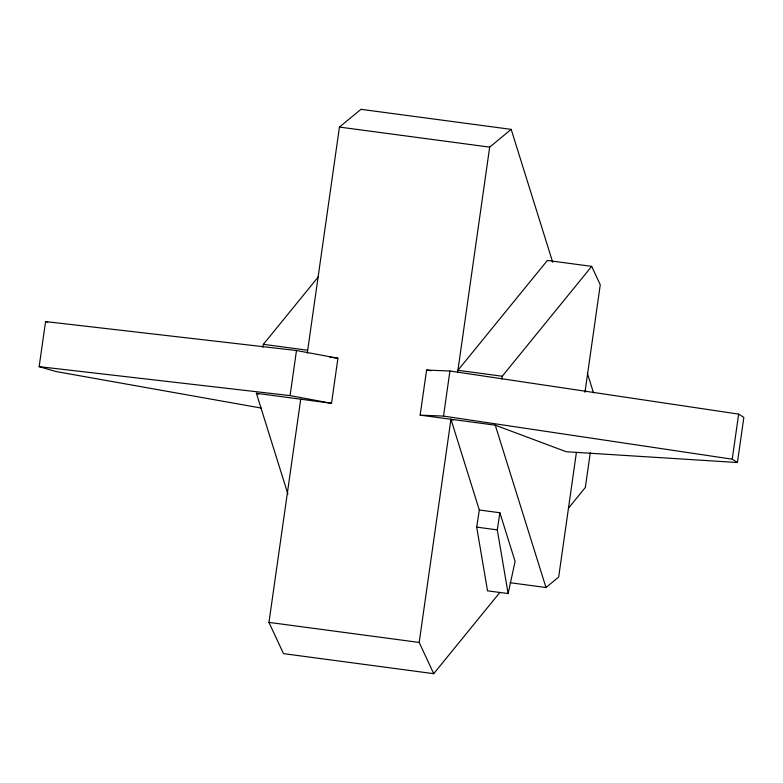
<?xml version="1.0" encoding="UTF-8"?>
<svg xmlns="http://www.w3.org/2000/svg" width="783" height="783" viewBox="0 0 783 783"><rect width="100%" height="100%" fill="white"/><g stroke="black" fill="none" stroke-linecap="round" stroke-linejoin="round"><path stroke-width="1.17" d="M261.297 408.09L55.779 371.494L39.15 366.65L45.571 321.568L296.483 350.52L337.933 358.232L331.522 403.314L256.403 393.281L287.919 494.161M262.951 347.231L263.372 344.334L318.123 277.094M331.522 403.314L290.072 395.601L296.483 350.52M499.906 592.398L433.713 673.683L283.485 653.629L268.961 622.387L300.721 399.203M307.269 353.153L339.45 127.071L360.953 109.317L511.182 129.371L552.71 262.285M420.158 415.147L426.569 370.065L449.922 371.005L738.643 414.109L743.85 417.427L737.429 462.508L566.275 451.752L495.267 425.179L420.158 415.147L443.511 416.086L732.232 459.19L737.429 462.508M443.511 416.086L449.922 371.005M433.713 673.683L419.189 642.442L450.949 419.257L453.21 420.099M457.644 372.248L489.678 147.126L511.182 129.371M501.825 379.129L502.236 376.231L591.694 266.367L600.267 284.797L584.97 392.273M576.376 452.652L558.67 577.042L545.986 587.514L510.056 582.709M590.304 452.613L585.341 487.476L568.409 508.275M732.232 459.19L738.643 414.109M479.304 509.997L499.887 512.748L515.097 561.421L508.128 593.573L487.535 590.832L476.7 527.125L479.304 509.997L450.949 419.257M508.128 593.573L497.283 529.876L499.887 512.748M39.15 366.65L290.072 395.601M339.45 127.071L489.678 147.126M591.694 266.367L547.376 260.455L457.918 370.31L502.236 376.231M263.372 344.334L307.69 350.255M329.643 357.126L337.933 358.232M426.569 370.065L431.306 370.702M476.7 527.125L497.283 529.876M268.961 622.387L419.189 642.442M45.571 321.568L47.783 322.214M256.403 393.281L258.693 394.143M587.309 373.041L593.504 392.86M495.267 425.179L545.986 587.514"/></g></svg>
